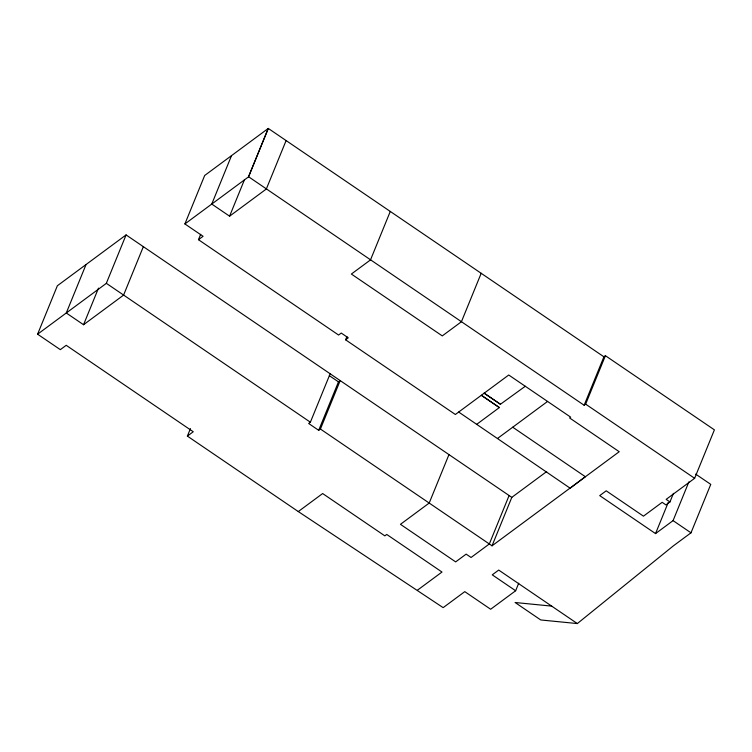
<?xml version="1.0" encoding="UTF-8"?>
<svg xmlns="http://www.w3.org/2000/svg" width="752" height="752" viewBox="0 0 752 752"><rect width="100%" height="100%" fill="white"/><g stroke="black" fill="none" stroke-linecap="round" stroke-linejoin="round"><path stroke-width="1.13" d="M518.72 583.214L515.646 590.752L490.652 609.242L464.783 591.645L443.154 607.644L298.281 511.567L187.38 436.104L193.255 431.751L66.204 345.309L60.32 349.652L37.6 334.198L57.368 285.751L126.082 234.915L511.811 497.363L546.676 471.57M86.048 264.535L66.279 312.982L83.547 324.732L123.582 295.113L143.35 246.665M83.547 324.732L98.484 288.129M126.082 234.915L106.305 283.382L37.6 334.198M330.147 373.763L310.379 422.21L308.658 423.479L318.698 430.313L320.418 429.035L492.034 545.811L619.225 451.717L569.593 417.943L570.674 417.153L508.737 375.013L455.364 414.493L345.591 339.801L348.261 337.827L341.258 333.061L338.588 335.035L198.472 239.7L203.078 236.297L184.898 223.936L204.676 175.489L268.276 128.432L603.912 356.805L605.407 355.696L714.4 429.853L694.632 478.3L666.15 499.375L669.947 501.951L673.463 493.34M231.531 155.617L211.763 204.065L229.586 216.191L266.33 189.006L286.108 140.568M198.472 239.7L200.671 234.323M229.586 216.191L244.522 179.587M187.38 436.104L190.453 428.574M390.279 211.444L370.51 259.891L351.372 274.048L442.279 335.9L461.418 321.743L481.186 273.296M345.591 339.801L346.907 336.576M318.698 430.313L338.466 381.866L340.186 380.597L320.418 429.035M448.963 454.603L429.195 503.05L400.449 524.323L455.656 561.885L466.146 554.13L471.072 557.476L489.326 543.969L509.104 495.521M512.723 427.211L585.037 476.505M492.034 545.811L511.811 497.363M184.898 223.936L248.517 176.87L268.276 128.432L248.555 176.748L584.144 405.253L603.912 356.805M584.144 405.253L585.639 404.144L605.407 355.696M585.488 476.618L570.166 488.208L458.682 412.04M669.947 501.951L665.952 504.912L662.155 502.327L643.449 516.163L606.206 490.821L599.72 495.615L655.537 533.6L668.274 502.383M655.537 533.6L673.068 520.628L688.888 481.872M551.677 606.112L515.092 602.502L540.744 619.958L577.329 623.568L673.454 545.792L690.994 532.82L710.762 484.373L695.666 474.108M298.281 511.567L322.646 493.547L384.845 535.866L386.754 534.456L441.988 572.037L417.473 590.17M476.721 424.316L499.384 407.546L481.346 395.279L499.337 407.584M497.514 438.463L547.569 401.436M484.156 393.193L500.428 404.266L525.281 386.265M585.639 404.144L694.632 478.3M673.068 520.628L690.994 532.82M329.338 375.662L338.466 381.866M310.379 422.21L106.333 283.316M577.329 623.568L498.708 570.072L492.259 574.838L515.646 590.752M484.185 393.174L500.428 404.266"/></g></svg>
